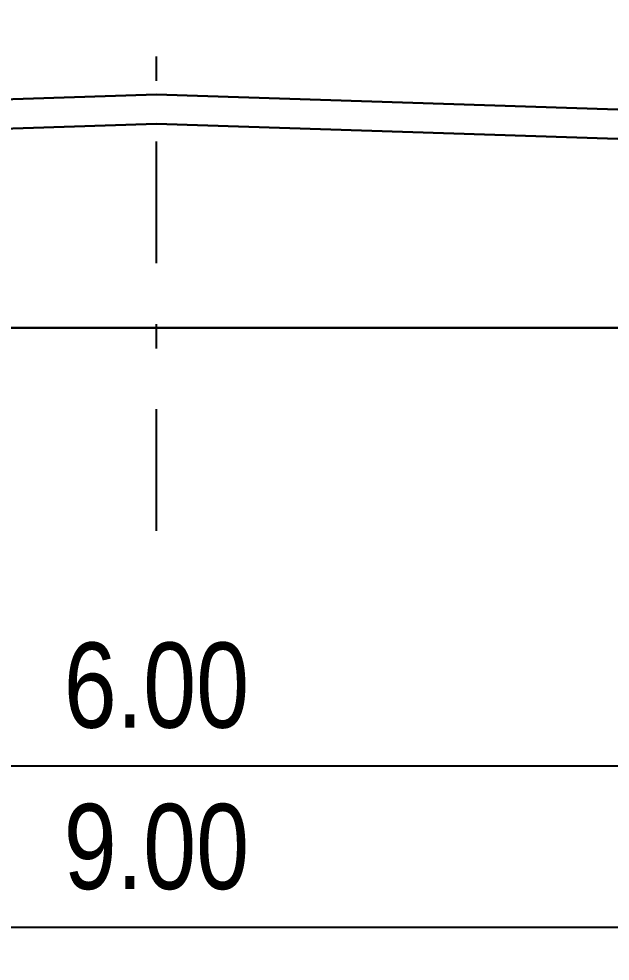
# Model space of a CAD drawing. Header units: metres. Extents: x 563124 to 573994, y 2062953 to 2068466.
# Drawn here: x 572654.44 to 572666.58, y 2065092 to 2065111.37 of the extents above; entities that cross this region are included whole.
import ezdxf

# ---------------------------------------------------------------- set-up
doc = ezdxf.new("R2010")
doc.units = ezdxf.units.M
doc.linetypes.add('TIM1', pattern=[5.5, 2.5, -1.25, 0.5, -1.25])
doc.layers.get('0').update_dxf_attribs({"linetype": 'CONTINUOUS'})
doc.layers.get('DEFPOINTS').update_dxf_attribs({"linetype": 'CONTINUOUS'})
doc.layers.add('Kich thuoc', color=9, linetype='CONTINUOUS')
doc.layers.add('MATCATDUONG', color=8, linetype='CONTINUOUS')
doc.styles.add('ktcn', font='VHARIAL.ttf', dxfattribs={"width": 0.8})
doc.dimstyles.new('a', dxfattribs={"dimtxt": 1.75, "dimasz": 0.75, "dimexe": 0.7, "dimexo": 0, "dimgap": 0.75, "dimtad": 1, "dimzin": 0, "dimdsep": 46, "dimtxsty": 'ktcn', "dimblk": 'DOT', "dimcen": 0, "dimazin": 0, "dimtfac": 1, "dimtix": 1, "dimtofl": 0, "dimtmove": 0, "dimatfit": 3, "dimfxl": 1, "dimtolj": 1, "dimtzin": 0, "dimarcsym": 0})

# ---------------------------------------------------------------- blocks, each defined once
blk = doc.blocks.new('_Dot')
at = {"color": 0, "linetype": 'ByBlock', "lineweight": -2}
blk.add_line((-0.5, 0), (-1, 0), dxfattribs=at)
at = {"color": 0, "linetype": 'ByBlock', "const_width": 0.5}
blk.add_lwpolyline([(-0.25, 0, 1), (0.25, 0, 1)], format="xyb", close=True, dxfattribs=at)
blk = doc.blocks.new('*D76')
at = {"layer": 'DEFPOINTS', "color": 0, "linetype": 'Continuous'}
for p in [(572645.266, 2065100.979), (572669.266, 2065100.979), (572669.266, 2065096.021)]:
    blk.add_point(p, dxfattribs=at)
at = {"layer": 'MATCATDUONG', "color": 0, "linetype": 'Continuous', "lineweight": -2}
for p, q in [((572645.266, 2065100.979), (572645.266, 2065095.321)), ((572669.266, 2065100.979), (572669.266, 2065095.321)), ((572646.016, 2065096.021), (572668.516, 2065096.021))]:
    blk.add_line(p, q, dxfattribs=at)
at = {"layer": 'MATCATDUONG', "color": 0, "linetype": 'Continuous', "lineweight": -2, "xscale": 0.75, "yscale": 0.75, "zscale": 0.75, "rotation": 180}
blk.add_blockref('_Dot', (572645.266, 2065096.021), dxfattribs=at)
at = {"layer": 'MATCATDUONG', "color": 0, "linetype": 'Continuous', "lineweight": -2, "xscale": 0.75, "yscale": 0.75, "zscale": 0.75}
blk.add_blockref('_Dot', (572669.266, 2065096.021), dxfattribs=at)
at = {"layer": 'MATCATDUONG', "color": 0, "linetype": 'Continuous', "insert": (572657.266, 2065097.664), "char_height": 1.75, "attachment_point": 5, "style": 'ktcn'}
blk.add_mtext('\\A1;6.00', dxfattribs=at)
blk = doc.blocks.new('*D80')
at = {"layer": 'DEFPOINTS', "color": 0, "linetype": 'Continuous'}
for p in [(572639.266, 2065100.979), (572675.266, 2065100.979), (572675.266, 2065092.705)]:
    blk.add_point(p, dxfattribs=at)
at = {"layer": 'MATCATDUONG', "color": 0, "linetype": 'Continuous', "lineweight": -2}
for p, q in [((572639.266, 2065100.979), (572639.266, 2065092.005)), ((572675.266, 2065100.979), (572675.266, 2065092.005)), ((572640.016, 2065092.705), (572674.516, 2065092.705))]:
    blk.add_line(p, q, dxfattribs=at)
at = {"layer": 'MATCATDUONG', "color": 0, "linetype": 'Continuous', "lineweight": -2, "xscale": 0.75, "yscale": 0.75, "zscale": 0.75, "rotation": 180}
blk.add_blockref('_Dot', (572639.266, 2065092.705), dxfattribs=at)
at = {"layer": 'MATCATDUONG', "color": 0, "linetype": 'Continuous', "lineweight": -2, "xscale": 0.75, "yscale": 0.75, "zscale": 0.75}
blk.add_blockref('_Dot', (572675.266, 2065092.705), dxfattribs=at)
at = {"layer": 'MATCATDUONG', "color": 0, "linetype": 'Continuous', "insert": (572657.266, 2065094.348), "char_height": 1.75, "attachment_point": 5, "style": 'ktcn'}
blk.add_mtext('\\A1;9.00', dxfattribs=at)

msp = doc.modelspace()

# ---------------------------------------------------------------- linework, layer by layer
at = {"layer": 'Kich thuoc', "elevation": 0}
for points in [[(572645.266, 2065109.421), (572657.266, 2065109.811), (572669.266, 2065109.421)], [(572645.266, 2065108.82), (572657.266, 2065109.211), (572669.266, 2065108.82)]]:
    msp.add_lwpolyline(points, dxfattribs=at)
at = {"layer": 'MATCATDUONG', "color": 1, "linetype": 'TIM1', "extrusion": (1.01388e-11, 1.13736e-08, 1), "elevation": 0.023}
msp.add_lwpolyline([(572657.266, 2065100.844), (572657.266, 2065117.562)], dxfattribs=at)
at = {"layer": 'MATCATDUONG', "color": 40, "linetype": 'Continuous', "elevation": 0}
for points in [[(572630.266, 2065110.021), (572639.266, 2065110.021), (572645.266, 2065110.021), (572645.266, 2065109.421), (572657.266, 2065109.811), (572669.266, 2065109.421), (572669.266, 2065110.021), (572675.266, 2065110.021), (572684.266, 2065110.021), (572684.266, 2065108.021), (572684.266, 2065106.021), (572684.266, 2065105.021), (572630.266, 2065105.021)], [(572675.266, 2065109.852), (572669.266, 2065109.852), (572669.266, 2065109.421), (572669.266, 2065108.82), (572657.266, 2065109.211), (572645.266, 2065108.82), (572645.266, 2065109.421), (572645.266, 2065109.852), (572639.266, 2065109.852), (572639.266, 2065105.021), (572675.266, 2065105.021)], [(572669.266, 2065109.421), (572657.266, 2065109.811), (572645.266, 2065109.421), (572645.266, 2065108.82), (572657.266, 2065109.211), (572669.266, 2065108.82)]]:
    msp.add_lwpolyline(points, close=True, dxfattribs=at)

# ---------------------------------------------------------------- dimensions: what is measured, and where the dimension line sits
at = {"layer": 'MATCATDUONG', "color": 7, "linetype": 'Continuous'}
for base, p1, p2, picture, middle in [((572675.266, 2065092.705, 0), (572639.266, 2065100.979, 0), (572675.266, 2065100.979, 0), '*D80', (572657.266, 2065094.348, 0)), ((572669.266, 2065096.021, 0), (572645.266, 2065100.979, 0), (572669.266, 2065100.979, 0), '*D76', (572657.266, 2065097.664, 0))]:
    dim = msp.add_linear_dim(base=base, p1=p1, p2=p2, dimstyle='a', override={"dimlfac": 0.25}, dxfattribs=at)
    dim.commit()
    dim.dimension.update_dxf_attribs({"geometry": picture, "text_midpoint": middle})

doc.saveas('drawing.dxf')
